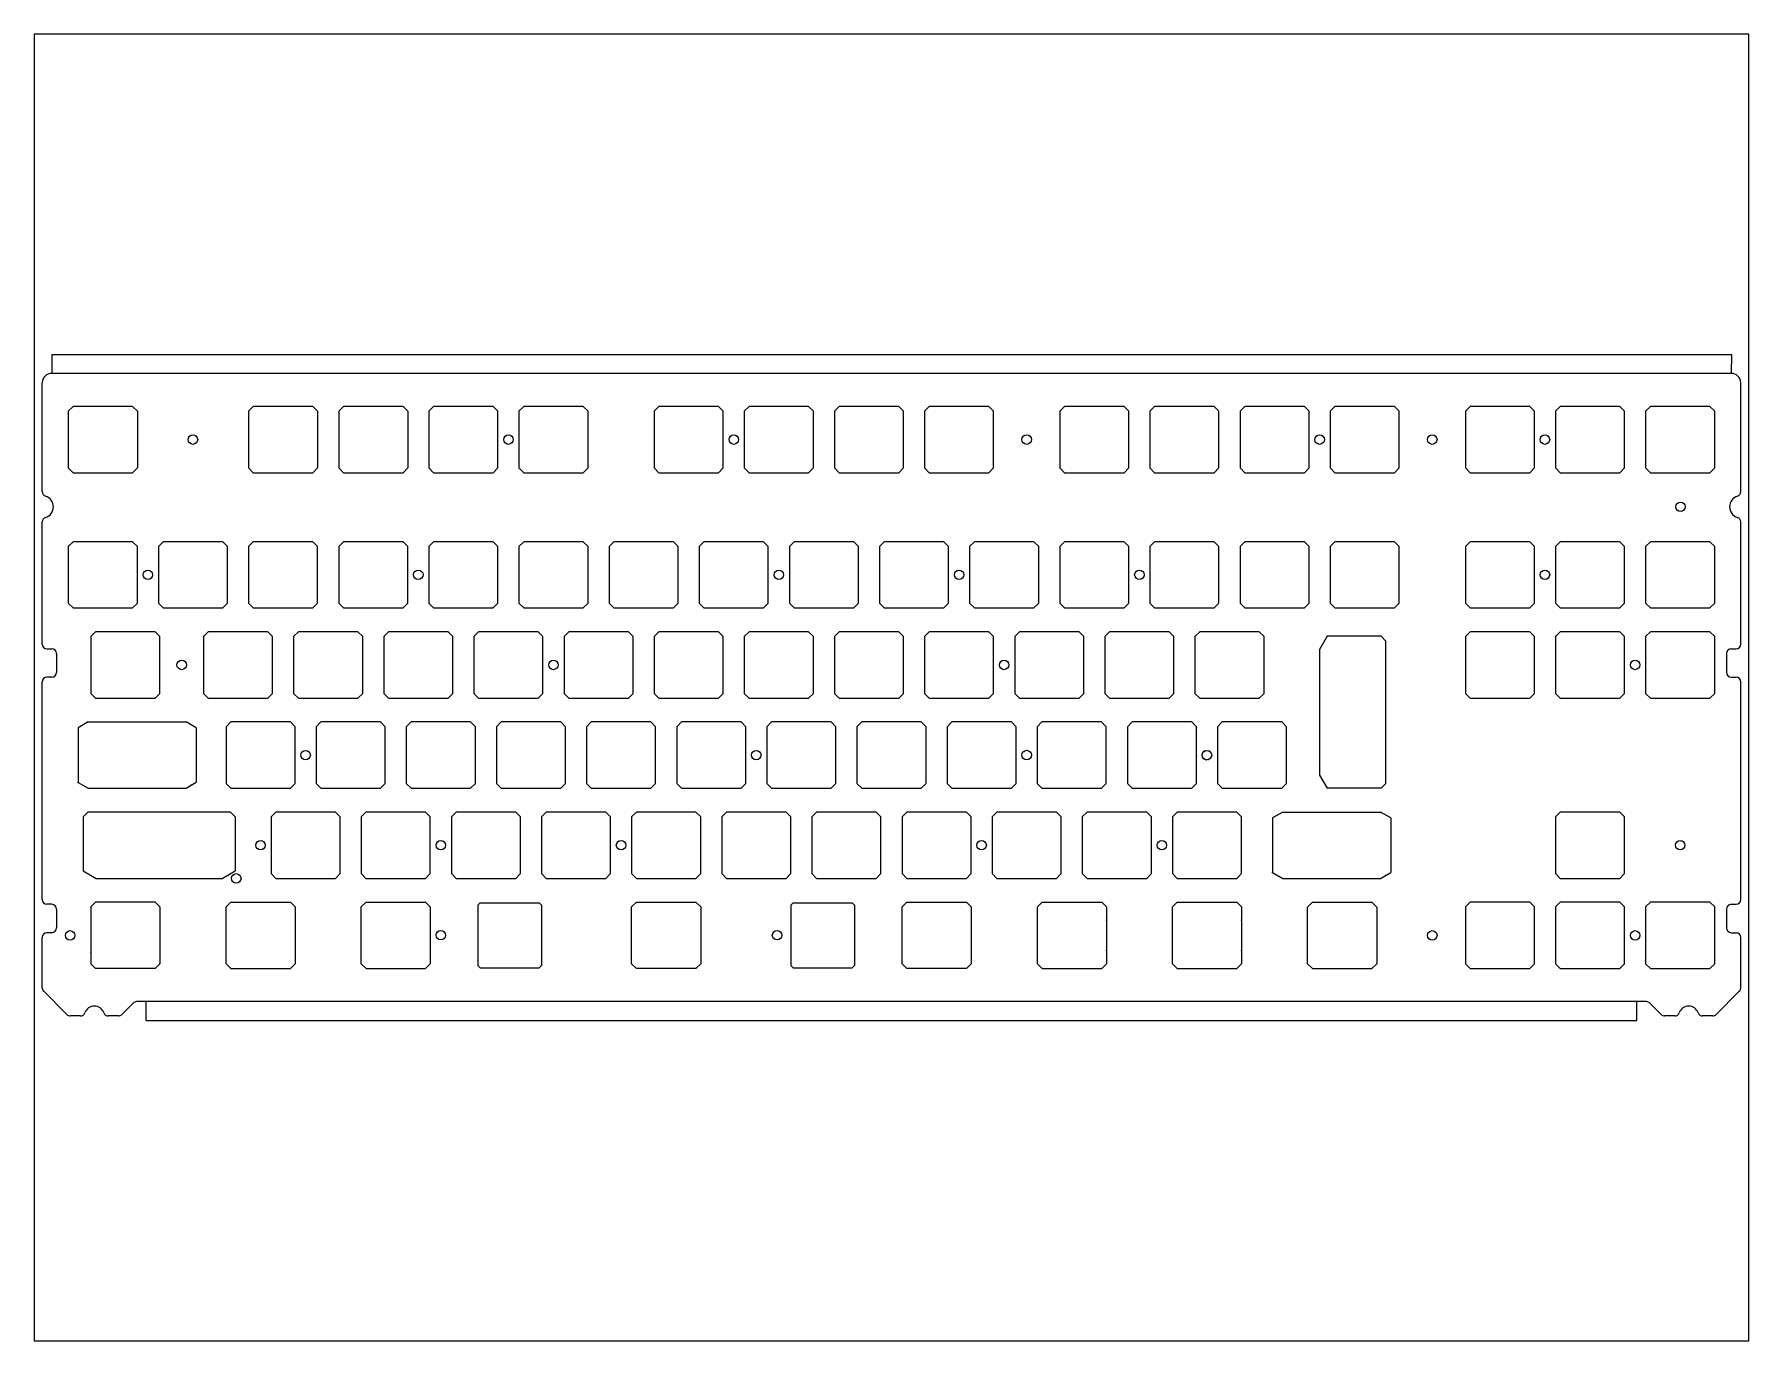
# Paper-space layout 'Layout2' of a CAD drawing. Header units: inches. Extents: x 1.05 to 9.45, y 0.8 to 7.2.
# The model-space entities are those that its viewports show. They can reach past a viewport. Long polylines and large blocks are cut down to what shows.
import ezdxf

# ---------------------------------------------------------------- set-up
doc = ezdxf.new("R2010")
doc.units = ezdxf.units.IN
doc.header["$MEASUREMENT"] = 0

msp = doc.modelspace()

# ---------------------------------------------------------------- linework, layer by layer
at = {"color": 7, "linetype": 'Continuous'}
for p, q in [((17.76, 171.32), (372.76, 171.32)), ((17.76, 171.32), (17.76, 167.32)), ((372.76, 171.32), (372.74, 167.32)), ((372.74, 167.32), (17.76, 167.32)), ((15.76, 142.32), (15.76, 165.32)), ((374.74, 142.32), (374.74, 165.32)), ((22.26, 160.32), (21.26, 159.32)), ((22.26, 160.32), (21.26, 159.32)), ((34.86, 160.32), (22.26, 160.32)), ((35.86, 159.32), (34.86, 160.32)), ((60.36, 160.32), (59.36, 159.32)), ((60.36, 160.32), (59.36, 159.32)), ((72.96, 160.32), (60.36, 160.32)), ((73.96, 159.32), (72.96, 160.32)), ((79.41, 160.32), (78.41, 159.32)), ((92.01, 160.32), (79.41, 160.32)), ((93.01, 159.32), (92.01, 160.32)), ((98.46, 160.32), (97.46, 159.32)), ((111.06, 160.32), (98.46, 160.32)), ((112.06, 159.32), (111.06, 160.32)), ((117.51, 160.32), (116.51, 159.32)), ((130.11, 160.32), (117.51, 160.32)), ((131.11, 159.32), (130.11, 160.32)), ((146.09, 160.32), (145.09, 159.32)), ((158.69, 160.32), (146.09, 160.32)), ((159.69, 159.32), (158.69, 160.32)), ((165.14, 160.32), (164.14, 159.32)), ((177.74, 160.32), (165.14, 160.32)), ((178.74, 159.32), (177.74, 160.32)), ((184.19, 160.32), (183.19, 159.32)), ((196.79, 160.32), (184.19, 160.32)), ((197.79, 159.32), (196.79, 160.32)), ((203.24, 160.32), (202.24, 159.32)), ((215.84, 160.32), (203.24, 160.32)), ((216.84, 159.32), (215.84, 160.32)), ((231.81, 160.32), (230.81, 159.32)), ((244.41, 160.32), (231.81, 160.32)), ((245.41, 159.32), (244.41, 160.32)), ((250.86, 160.32), (249.86, 159.32)), ((263.46, 160.32), (250.86, 160.32)), ((264.46, 159.32), (263.46, 160.32)), ((269.91, 160.32), (268.91, 159.32)), ((282.51, 160.32), (269.91, 160.32)), ((283.51, 159.32), (282.51, 160.32)), ((288.96, 160.32), (287.96, 159.32)), ((301.56, 160.32), (288.96, 160.32)), ((302.56, 159.32), (301.56, 160.32)), ((317.54, 160.32), (316.54, 159.32)), ((330.14, 160.32), (317.54, 160.32)), ((331.14, 159.32), (330.14, 160.32)), ((336.59, 160.32), (335.59, 159.32)), ((349.19, 160.32), (336.59, 160.32)), ((350.19, 159.32), (349.19, 160.32)), ((355.64, 160.32), (354.64, 159.32)), ((368.24, 160.32), (355.64, 160.32)), ((369.24, 159.32), (368.24, 160.32)), ((21.26, 159.32), (21.26, 147.32)), ((35.86, 159.32), (35.86, 147.32)), ((59.36, 159.32), (59.36, 147.32)), ((73.96, 159.32), (73.96, 147.32)), ((78.41, 159.32), (78.41, 147.32)), ((93.01, 159.32), (93.01, 147.32)), ((97.46, 159.32), (97.46, 147.32)), ((112.06, 147.32), (112.06, 159.32)), ((116.51, 159.32), (116.51, 147.32)), ((131.11, 147.32), (131.11, 159.32)), ((145.09, 159.32), (145.09, 147.32)), ((159.69, 147.32), (159.69, 159.32)), ((164.14, 159.32), (164.14, 147.32)), ((178.74, 147.32), (178.74, 159.32)), ((183.19, 159.32), (183.19, 147.32)), ((197.79, 147.32), (197.79, 159.32)), ((202.24, 159.32), (202.24, 147.32)), ((216.84, 147.32), (216.84, 159.32)), ((230.81, 159.32), (230.81, 147.32)), ((245.41, 147.32), (245.41, 159.32)), ((249.86, 159.32), (249.86, 147.32)), ((264.46, 147.32), (264.46, 159.32)), ((268.91, 159.32), (268.91, 147.32)), ((283.51, 147.32), (283.51, 159.32)), ((287.96, 159.32), (287.96, 147.32)), ((302.56, 147.32), (302.56, 159.32)), ((316.54, 159.32), (316.54, 147.32)), ((331.14, 147.32), (331.14, 159.32)), ((335.59, 159.32), (335.59, 147.32)), ((350.19, 147.32), (350.19, 159.32)), ((354.64, 159.32), (354.64, 147.32)), ((369.24, 147.32), (369.24, 159.32)), ((21.26, 147.32), (22.26, 146.32)), ((21.26, 147.32), (22.26, 146.32)), ((22.26, 146.32), (34.86, 146.32)), ((34.86, 146.32), (35.86, 147.32)), ((59.36, 147.32), (60.36, 146.32)), ((59.36, 147.32), (60.36, 146.32)), ((60.36, 146.32), (72.96, 146.32)), ((72.96, 146.32), (73.96, 147.32)), ((78.41, 147.32), (79.41, 146.32)), ((79.41, 146.32), (92.01, 146.32)), ((92.01, 146.32), (93.01, 147.32)), ((97.46, 147.32), (98.46, 146.32)), ((98.46, 146.32), (111.06, 146.32)), ((111.06, 146.32), (112.06, 147.32)), ((116.51, 147.32), (117.51, 146.32)), ((117.51, 146.32), (130.11, 146.32)), ((130.11, 146.32), (131.11, 147.32)), ((145.09, 147.32), (146.09, 146.32)), ((146.09, 146.32), (158.69, 146.32)), ((158.69, 146.32), (159.69, 147.32)), ((164.14, 147.32), (165.14, 146.32)), ((165.14, 146.32), (177.74, 146.32)), ((177.74, 146.32), (178.74, 147.32)), ((183.19, 147.32), (184.19, 146.32)), ((184.19, 146.32), (196.79, 146.32)), ((196.79, 146.32), (197.79, 147.32)), ((202.24, 147.32), (203.24, 146.32)), ((203.24, 146.32), (215.84, 146.32)), ((215.84, 146.32), (216.84, 147.32)), ((230.81, 147.32), (231.81, 146.32)), ((231.81, 146.32), (244.41, 146.32)), ((244.41, 146.32), (245.41, 147.32)), ((249.86, 147.32), (250.86, 146.32)), ((250.86, 146.32), (263.46, 146.32)), ((263.46, 146.32), (264.46, 147.32)), ((268.91, 147.32), (269.91, 146.32)), ((269.91, 146.32), (282.51, 146.32)), ((282.51, 146.32), (283.51, 147.32)), ((287.96, 147.32), (288.96, 146.32)), ((288.96, 146.32), (301.56, 146.32)), ((301.56, 146.32), (302.56, 147.32)), ((316.54, 147.32), (317.54, 146.32)), ((317.54, 146.32), (330.14, 146.32)), ((330.14, 146.32), (331.14, 147.32)), ((335.59, 147.32), (336.59, 146.32)), ((336.59, 146.32), (349.19, 146.32)), ((349.19, 146.32), (350.19, 147.32)), ((354.64, 147.32), (355.64, 146.32)), ((355.64, 146.32), (368.24, 146.32)), ((368.24, 146.32), (369.24, 147.32)), ((15.76, 110.12), (15.76, 135.92)), ((374.74, 110.12), (374.74, 135.92)), ((22.26, 131.75), (21.26, 130.75)), ((21.26, 130.75), (21.26, 118.75)), ((34.86, 131.75), (22.26, 131.75)), ((35.86, 130.75), (34.86, 131.75)), ((35.86, 118.75), (35.86, 130.75)), ((41.31, 131.75), (40.31, 130.75)), ((40.31, 130.75), (40.31, 118.75)), ((53.91, 131.75), (41.31, 131.75)), ((54.91, 130.75), (53.91, 131.75)), ((54.91, 118.75), (54.91, 130.75)), ((60.36, 131.75), (59.36, 130.75)), ((59.36, 130.75), (59.36, 118.75)), ((72.96, 131.75), (60.36, 131.75)), ((73.96, 130.75), (72.96, 131.75)), ((73.96, 118.75), (73.96, 130.75)), ((79.41, 131.75), (78.41, 130.75)), ((78.41, 130.75), (78.41, 118.75)), ((92.01, 131.75), (79.41, 131.75)), ((93.01, 130.75), (92.01, 131.75)), ((93.01, 118.75), (93.01, 130.75)), ((98.46, 131.75), (97.46, 130.75)), ((98.46, 131.75), (97.46, 130.75)), ((97.46, 130.75), (97.46, 118.75)), ((111.06, 131.75), (98.46, 131.75)), ((112.06, 130.75), (111.06, 131.75)), ((112.06, 118.75), (112.06, 130.75)), ((117.51, 131.75), (116.51, 130.75)), ((116.51, 130.75), (116.51, 118.75)), ((130.11, 131.75), (117.51, 131.75)), ((131.11, 130.75), (130.11, 131.75)), ((131.11, 118.75), (131.11, 130.75)), ((136.56, 131.75), (135.56, 130.75)), ((135.56, 130.75), (135.56, 118.75)), ((149.16, 131.75), (136.56, 131.75)), ((150.16, 130.75), (149.16, 131.75)), ((150.16, 118.75), (150.16, 130.75)), ((155.61, 131.75), (154.61, 130.75)), ((154.61, 130.75), (154.61, 118.75)), ((168.21, 131.75), (155.61, 131.75)), ((169.21, 130.75), (168.21, 131.75)), ((169.21, 118.75), (169.21, 130.75)), ((174.66, 131.75), (173.66, 130.75)), ((173.66, 130.75), (173.66, 118.75)), ((187.26, 131.75), (174.66, 131.75)), ((188.26, 130.75), (187.26, 131.75)), ((188.26, 118.75), (188.26, 130.75)), ((193.71, 131.75), (192.71, 130.75)), ((192.71, 130.75), (192.71, 118.75)), ((206.31, 131.75), (193.71, 131.75)), ((207.31, 130.75), (206.31, 131.75)), ((207.31, 118.75), (207.31, 130.75)), ((212.76, 131.75), (211.76, 130.75)), ((211.76, 130.75), (211.76, 118.75)), ((225.36, 131.75), (212.76, 131.75)), ((226.36, 130.75), (225.36, 131.75)), ((226.36, 118.75), (226.36, 130.75)), ((231.81, 131.75), (230.81, 130.75)), ((230.81, 130.75), (230.81, 118.75)), ((244.41, 131.75), (231.81, 131.75)), ((245.41, 130.75), (244.41, 131.75)), ((245.41, 118.75), (245.41, 130.75)), ((250.86, 131.75), (249.86, 130.75)), ((249.86, 130.75), (249.86, 118.75)), ((263.46, 131.75), (250.86, 131.75)), ((264.46, 130.75), (263.46, 131.75)), ((264.46, 118.75), (264.46, 130.75)), ((269.91, 131.75), (268.91, 130.75)), ((268.91, 130.75), (268.91, 118.75)), ((282.51, 131.75), (269.91, 131.75)), ((283.51, 130.75), (282.51, 131.75)), ((283.51, 118.75), (283.51, 130.75)), ((288.96, 131.75), (287.96, 130.75)), ((287.96, 130.75), (287.96, 118.75)), ((301.56, 131.75), (288.96, 131.75)), ((302.56, 130.75), (301.56, 131.75)), ((302.56, 118.75), (302.56, 130.75)), ((317.54, 131.75), (316.54, 130.75)), ((316.54, 130.75), (316.54, 118.75)), ((330.14, 131.75), (317.54, 131.75)), ((331.14, 130.75), (330.14, 131.75)), ((331.14, 118.75), (331.14, 130.75)), ((336.59, 131.75), (335.59, 130.75)), ((335.59, 130.75), (335.59, 118.75)), ((349.19, 131.75), (336.59, 131.75)), ((350.19, 130.75), (349.19, 131.75)), ((350.19, 118.75), (350.19, 130.75)), ((355.64, 131.75), (354.64, 130.75)), ((354.64, 130.75), (354.64, 118.75)), ((368.24, 131.75), (355.64, 131.75)), ((369.24, 130.75), (368.24, 131.75)), ((369.24, 118.75), (369.24, 130.75)), ((21.26, 118.75), (22.26, 117.75)), ((22.26, 117.75), (34.86, 117.75)), ((34.86, 117.75), (35.86, 118.75)), ((40.31, 118.75), (41.31, 117.75)), ((41.31, 117.75), (53.91, 117.75)), ((53.91, 117.75), (54.91, 118.75)), ((59.36, 118.75), (60.36, 117.75)), ((60.36, 117.75), (72.96, 117.75)), ((72.96, 117.75), (73.96, 118.75)), ((78.41, 118.75), (79.41, 117.75)), ((79.41, 117.75), (92.01, 117.75)), ((92.01, 117.75), (93.01, 118.75)), ((97.46, 118.75), (98.46, 117.75)), ((97.46, 118.75), (98.46, 117.75)), ((98.46, 117.75), (111.06, 117.75)), ((111.06, 117.75), (112.06, 118.75)), ((116.51, 118.75), (117.51, 117.75)), ((117.51, 117.75), (130.11, 117.75)), ((130.11, 117.75), (131.11, 118.75)), ((135.56, 118.75), (136.56, 117.75)), ((136.56, 117.75), (149.16, 117.75)), ((149.16, 117.75), (150.16, 118.75)), ((154.61, 118.75), (155.61, 117.75)), ((155.61, 117.75), (168.21, 117.75)), ((168.21, 117.75), (169.21, 118.75)), ((173.66, 118.75), (174.66, 117.75)), ((174.66, 117.75), (187.26, 117.75)), ((187.26, 117.75), (188.26, 118.75)), ((192.71, 118.75), (193.71, 117.75)), ((193.71, 117.75), (206.31, 117.75)), ((206.31, 117.75), (207.31, 118.75)), ((211.76, 118.75), (212.76, 117.75)), ((212.76, 117.75), (225.36, 117.75)), ((225.36, 117.75), (226.36, 118.75)), ((230.81, 118.75), (231.81, 117.75)), ((231.81, 117.75), (244.41, 117.75)), ((244.41, 117.75), (245.41, 118.75)), ((249.86, 118.75), (250.86, 117.75)), ((250.86, 117.75), (263.46, 117.75)), ((263.46, 117.75), (264.46, 118.75)), ((268.91, 118.75), (269.91, 117.75)), ((269.91, 117.75), (282.51, 117.75)), ((282.51, 117.75), (283.51, 118.75)), ((287.96, 118.75), (288.96, 117.75)), ((288.96, 117.75), (301.56, 117.75)), ((301.56, 117.75), (302.56, 118.75)), ((316.54, 118.75), (317.54, 117.75)), ((317.54, 117.75), (330.14, 117.75)), ((330.14, 117.75), (331.14, 118.75)), ((335.59, 118.75), (336.59, 117.75)), ((336.59, 117.75), (349.19, 117.75)), ((349.19, 117.75), (350.19, 118.75)), ((354.64, 118.75), (355.64, 117.75)), ((355.64, 117.75), (368.24, 117.75)), ((368.24, 117.75), (369.24, 118.75)), ((27.02, 112.7), (26.02, 111.7)), ((39.62, 112.7), (27.02, 112.7)), ((40.62, 111.7), (39.62, 112.7)), ((50.84, 112.7), (49.84, 111.7)), ((63.44, 112.7), (50.84, 112.7)), ((64.44, 111.7), (63.44, 112.7)), ((64.44, 111.7), (63.44, 112.7)), ((69.89, 112.7), (68.89, 111.7)), ((82.49, 112.7), (69.89, 112.7)), ((83.49, 111.7), (82.49, 112.7)), ((88.94, 112.7), (87.94, 111.7)), ((101.54, 112.7), (88.94, 112.7)), ((102.54, 111.7), (101.54, 112.7)), ((102.54, 111.7), (101.54, 112.7)), ((107.99, 112.7), (106.99, 111.7)), ((120.59, 112.7), (107.99, 112.7)), ((121.59, 111.7), (120.59, 112.7)), ((127.04, 112.7), (126.04, 111.7)), ((139.64, 112.7), (127.04, 112.7)), ((140.64, 111.7), (139.64, 112.7)), ((146.09, 112.7), (145.09, 111.7)), ((158.69, 112.7), (146.09, 112.7)), ((159.69, 111.7), (158.69, 112.7)), ((165.14, 112.7), (164.14, 111.7)), ((177.74, 112.7), (165.14, 112.7)), ((178.74, 111.7), (177.74, 112.7)), ((184.19, 112.7), (183.19, 111.7)), ((196.79, 112.7), (184.19, 112.7)), ((197.79, 111.7), (196.79, 112.7)), ((203.24, 112.7), (202.24, 111.7)), ((215.84, 112.7), (203.24, 112.7)), ((216.84, 111.7), (215.84, 112.7)), ((222.29, 112.7), (221.29, 111.7)), ((234.89, 112.7), (222.29, 112.7)), ((235.89, 111.7), (234.89, 112.7)), ((241.34, 112.7), (240.34, 111.7)), ((253.94, 112.7), (241.34, 112.7)), ((254.94, 111.7), (253.94, 112.7)), ((260.39, 112.7), (259.39, 111.7)), ((272.99, 112.7), (260.39, 112.7)), ((273.99, 111.7), (272.99, 112.7)), ((317.54, 112.7), (316.54, 111.7)), ((330.14, 112.7), (317.54, 112.7)), ((331.14, 111.7), (330.14, 112.7)), ((336.59, 112.7), (335.59, 111.7)), ((349.19, 112.7), (336.59, 112.7)), ((350.19, 111.7), (349.19, 112.7)), ((355.64, 112.7), (354.64, 111.7)), ((368.24, 112.7), (355.64, 112.7)), ((369.24, 111.7), (368.24, 112.7)), ((16.76, 109.12), (17.76, 109.12)), ((26.02, 111.7), (26.02, 99.7)), ((40.62, 99.7), (40.62, 111.7)), ((49.84, 111.7), (49.84, 99.7)), ((64.44, 99.7), (64.44, 111.7)), ((68.89, 111.7), (68.89, 99.7)), ((83.49, 99.7), (83.49, 111.7)), ((87.94, 111.7), (87.94, 99.7)), ((102.54, 99.7), (102.54, 111.7)), ((106.99, 111.7), (106.99, 99.7)), ((121.59, 99.7), (121.59, 111.7)), ((126.04, 111.7), (126.04, 99.7)), ((140.64, 99.7), (140.64, 111.7)), ((145.09, 111.7), (145.09, 99.7)), ((159.69, 99.7), (159.69, 111.7)), ((164.14, 111.7), (164.14, 99.7)), ((178.74, 99.7), (178.74, 111.7)), ((183.19, 111.7), (183.19, 99.7)), ((197.79, 99.7), (197.79, 111.7)), ((202.24, 111.7), (202.24, 99.7)), ((216.84, 99.7), (216.84, 111.7)), ((221.29, 111.7), (221.29, 99.7)), ((235.89, 99.7), (235.89, 111.7)), ((240.34, 111.7), (240.34, 99.7)), ((254.94, 99.7), (254.94, 111.7)), ((259.39, 111.7), (259.39, 99.7)), ((273.99, 99.7), (273.99, 111.7)), ((287.32, 111.75), (285.74, 109)), ((285.74, 109), (285.74, 82.4)), ((298.72, 111.75), (287.32, 111.75)), ((299.72, 110.75), (298.72, 111.75)), ((299.74, 80.65), (299.72, 110.75)), ((316.54, 111.7), (316.54, 99.7)), ((331.14, 99.7), (331.14, 111.7)), ((335.59, 111.7), (335.59, 99.7)), ((350.19, 99.7), (350.19, 111.7)), ((354.64, 111.7), (354.64, 99.7)), ((369.24, 99.7), (369.24, 111.7)), ((372.74, 109.12), (373.74, 109.12)), ((18.76, 108.12), (18.76, 104.12)), ((371.74, 108.12), (371.74, 104.12)), ((15.76, 56.12), (15.76, 102.12)), ((17.76, 103.12), (16.76, 103.12)), ((372.74, 103.12), (373.74, 103.12)), ((374.74, 56.12), (374.74, 102.12)), ((26.02, 99.7), (27.02, 98.7)), ((27.02, 98.7), (39.62, 98.7)), ((39.62, 98.7), (40.62, 99.7)), ((49.84, 99.7), (50.84, 98.7)), ((50.84, 98.7), (63.44, 98.7)), ((63.44, 98.7), (64.44, 99.7)), ((63.44, 98.7), (64.44, 99.7)), ((68.89, 99.7), (69.89, 98.7)), ((69.89, 98.7), (82.49, 98.7)), ((82.49, 98.7), (83.49, 99.7)), ((87.94, 99.7), (88.94, 98.7)), ((88.94, 98.7), (101.54, 98.7)), ((101.54, 98.7), (102.54, 99.7)), ((101.54, 98.7), (102.54, 99.7)), ((106.99, 99.7), (107.99, 98.7)), ((107.99, 98.7), (120.59, 98.7)), ((120.59, 98.7), (121.59, 99.7)), ((126.04, 99.7), (127.04, 98.7)), ((127.04, 98.7), (139.64, 98.7)), ((139.64, 98.7), (140.64, 99.7)), ((145.09, 99.7), (146.09, 98.7)), ((146.09, 98.7), (158.69, 98.7)), ((158.69, 98.7), (159.69, 99.7)), ((164.14, 99.7), (165.14, 98.7)), ((165.14, 98.7), (177.74, 98.7)), ((177.74, 98.7), (178.74, 99.7)), ((183.19, 99.7), (184.19, 98.7)), ((184.19, 98.7), (196.79, 98.7)), ((196.79, 98.7), (197.79, 99.7)), ((202.24, 99.7), (203.24, 98.7)), ((203.24, 98.7), (215.84, 98.7)), ((215.84, 98.7), (216.84, 99.7)), ((221.29, 99.7), (222.29, 98.7)), ((222.29, 98.7), (234.89, 98.7)), ((234.89, 98.7), (235.89, 99.7)), ((240.34, 99.7), (241.34, 98.7)), ((241.34, 98.7), (253.94, 98.7)), ((253.94, 98.7), (254.94, 99.7)), ((259.39, 99.7), (260.39, 98.7)), ((260.39, 98.7), (272.99, 98.7)), ((272.99, 98.7), (273.99, 99.7)), ((316.54, 99.7), (317.54, 98.7)), ((317.54, 98.7), (330.14, 98.7)), ((330.14, 98.7), (331.14, 99.7)), ((335.59, 99.7), (336.59, 98.7)), ((336.59, 98.7), (349.19, 98.7)), ((349.19, 98.7), (350.19, 99.7)), ((354.64, 99.7), (355.64, 98.7)), ((355.64, 98.7), (368.24, 98.7)), ((368.24, 98.7), (369.24, 99.7)), ((55.6, 93.65), (54.6, 92.65)), ((54.6, 92.65), (54.6, 80.65)), ((68.2, 93.65), (55.6, 93.65)), ((69.2, 92.65), (68.2, 93.65)), ((69.2, 80.65), (69.2, 92.65)), ((74.65, 93.65), (73.65, 92.65)), ((73.65, 92.65), (73.65, 80.65)), ((87.25, 93.65), (74.65, 93.65)), ((88.25, 92.65), (87.25, 93.65)), ((88.25, 80.65), (88.25, 92.65)), ((93.7, 93.65), (92.7, 92.65)), ((92.7, 92.65), (92.7, 80.65)), ((106.3, 93.65), (93.7, 93.65)), ((107.3, 92.65), (106.3, 93.65)), ((107.3, 92.65), (106.3, 93.65)), ((107.3, 80.65), (107.3, 92.65)), ((112.75, 93.65), (111.75, 92.65)), ((111.75, 92.65), (111.75, 80.65)), ((125.35, 93.65), (112.75, 93.65)), ((126.35, 92.65), (125.35, 93.65)), ((126.35, 80.65), (126.35, 92.65)), ((131.8, 93.65), (130.8, 92.65)), ((130.8, 92.65), (130.8, 80.65)), ((144.4, 93.65), (131.8, 93.65)), ((145.4, 92.65), (144.4, 93.65)), ((145.4, 80.65), (145.4, 92.65)), ((150.85, 93.65), (149.85, 92.65)), ((149.85, 92.65), (149.85, 80.65)), ((163.45, 93.65), (150.85, 93.65)), ((164.45, 92.65), (163.45, 93.65)), ((164.45, 80.65), (164.45, 92.65)), ((169.9, 93.65), (168.9, 92.65)), ((168.9, 92.65), (168.9, 80.65)), ((182.5, 93.65), (169.9, 93.65)), ((183.5, 92.65), (182.5, 93.65)), ((183.5, 80.65), (183.5, 92.65)), ((188.95, 93.65), (187.95, 92.65)), ((187.95, 92.65), (187.95, 80.65)), ((201.55, 93.65), (188.95, 93.65)), ((202.55, 92.65), (201.55, 93.65)), ((202.55, 80.65), (202.55, 92.65)), ((208, 93.65), (207, 92.65)), ((207, 92.65), (207, 80.65)), ((220.6, 93.65), (208, 93.65)), ((221.6, 92.65), (220.6, 93.65)), ((221.6, 80.65), (221.6, 92.65)), ((227.05, 93.65), (226.05, 92.65)), ((226.05, 92.65), (226.05, 80.65)), ((239.65, 93.65), (227.05, 93.65)), ((240.65, 92.65), (239.65, 93.65)), ((240.65, 80.65), (240.65, 92.65)), ((246.1, 93.65), (245.1, 92.65)), ((245.1, 92.65), (245.1, 80.65)), ((258.7, 93.65), (246.1, 93.65)), ((259.7, 92.65), (258.7, 93.65)), ((259.7, 80.65), (259.7, 92.65)), ((265.15, 93.65), (264.15, 92.65)), ((264.15, 92.65), (264.15, 80.65)), ((277.75, 93.65), (265.15, 93.65)), ((278.75, 92.65), (277.75, 93.65)), ((278.75, 80.65), (278.75, 92.65)), ((54.6, 80.65), (55.6, 79.65)), ((68.2, 79.65), (69.2, 80.65)), ((73.65, 80.65), (74.65, 79.65)), ((87.25, 79.65), (88.25, 80.65)), ((92.7, 80.65), (93.7, 79.65)), ((106.3, 79.65), (107.3, 80.65)), ((106.3, 79.65), (107.3, 80.65)), ((111.75, 80.65), (112.75, 79.65)), ((125.35, 79.65), (126.35, 80.65)), ((130.8, 80.65), (131.8, 79.65)), ((144.4, 79.65), (145.4, 80.65)), ((149.85, 80.65), (150.85, 79.65)), ((163.45, 79.65), (164.45, 80.65)), ((168.9, 80.65), (169.9, 79.65)), ((182.5, 79.65), (183.5, 80.65)), ((187.95, 80.65), (188.95, 79.65)), ((201.55, 79.65), (202.55, 80.65)), ((207, 80.65), (208, 79.65)), ((220.6, 79.65), (221.6, 80.65)), ((226.05, 80.65), (227.05, 79.65)), ((239.65, 79.65), (240.65, 80.65)), ((245.1, 80.65), (246.1, 79.65)), ((258.7, 79.65), (259.7, 80.65)), ((264.15, 80.65), (265.15, 79.65)), ((277.75, 79.65), (278.75, 80.65)), ((285.74, 82.4), (287.34, 79.65)), ((298.74, 79.65), (299.74, 80.65)), ((55.6, 79.65), (68.2, 79.65)), ((74.65, 79.65), (87.25, 79.65)), ((93.7, 79.65), (106.3, 79.65)), ((112.75, 79.65), (125.35, 79.65)), ((131.8, 79.65), (144.4, 79.65)), ((150.85, 79.65), (163.45, 79.65)), ((169.9, 79.65), (182.5, 79.65)), ((188.95, 79.65), (201.55, 79.65)), ((208, 79.65), (220.6, 79.65)), ((227.05, 79.65), (239.65, 79.65)), ((246.1, 79.65), (258.7, 79.65)), ((265.15, 79.65), (277.75, 79.65)), ((298.74, 79.65), (287.34, 79.65)), ((25.42, 74.58), (24.42, 73.59)), ((24.42, 73.59), (24.42, 62.19)), ((55.52, 74.6), (25.42, 74.58)), ((56.52, 73.6), (55.52, 74.6)), ((56.52, 73.6), (56.52, 62.2)), ((65.13, 74.6), (64.13, 73.6)), ((64.13, 73.6), (64.13, 61.6)), ((77.73, 74.6), (65.13, 74.6)), ((78.73, 73.6), (77.73, 74.6)), ((78.73, 73.6), (77.73, 74.6)), ((78.73, 61.6), (78.73, 73.6)), ((84.18, 74.6), (83.18, 73.6)), ((83.18, 73.6), (83.18, 61.6)), ((96.78, 74.6), (84.18, 74.6)), ((97.78, 73.6), (96.78, 74.6)), ((97.78, 61.6), (97.78, 73.6)), ((103.23, 74.6), (102.23, 73.6)), ((102.23, 73.6), (102.23, 61.6)), ((115.83, 74.6), (103.23, 74.6)), ((116.83, 73.6), (115.83, 74.6)), ((116.83, 73.6), (115.83, 74.6)), ((116.83, 61.6), (116.83, 73.6)), ((122.28, 74.6), (121.28, 73.6)), ((121.28, 73.6), (121.28, 61.6)), ((134.88, 74.6), (122.28, 74.6)), ((135.88, 73.6), (134.88, 74.6)), ((135.88, 61.6), (135.88, 73.6)), ((141.33, 74.6), (140.33, 73.6)), ((140.33, 73.6), (140.33, 61.6)), ((153.93, 74.6), (141.33, 74.6)), ((154.93, 73.6), (153.93, 74.6)), ((154.93, 61.6), (154.93, 73.6)), ((160.38, 74.6), (159.38, 73.6)), ((159.38, 73.6), (159.38, 61.6)), ((172.98, 74.6), (160.38, 74.6)), ((173.98, 73.6), (172.98, 74.6)), ((173.98, 61.6), (173.98, 73.6)), ((179.43, 74.6), (178.43, 73.6)), ((178.43, 73.6), (178.43, 61.6)), ((192.03, 74.6), (179.43, 74.6)), ((193.03, 73.6), (192.03, 74.6)), ((193.03, 61.6), (193.03, 73.6)), ((198.48, 74.6), (197.48, 73.6)), ((197.48, 73.6), (197.48, 61.6)), ((211.08, 74.6), (198.48, 74.6)), ((212.08, 73.6), (211.08, 74.6)), ((212.08, 61.6), (212.08, 73.6)), ((217.53, 74.6), (216.53, 73.6)), ((216.53, 73.6), (216.53, 61.6)), ((230.13, 74.6), (217.53, 74.6)), ((231.13, 73.6), (230.13, 74.6)), ((231.13, 61.6), (231.13, 73.6)), ((236.58, 74.6), (235.58, 73.6)), ((235.58, 73.6), (235.58, 61.6)), ((249.18, 74.6), (236.58, 74.6)), ((250.18, 73.6), (249.18, 74.6)), ((250.18, 61.6), (250.18, 73.6)), ((255.63, 74.6), (254.63, 73.6)), ((254.63, 73.6), (254.63, 61.6)), ((268.23, 74.6), (255.63, 74.6)), ((269.23, 73.6), (268.23, 74.6)), ((269.23, 61.6), (269.23, 73.6)), ((336.59, 74.6), (335.59, 73.6)), ((335.59, 73.6), (335.59, 61.6)), ((349.19, 74.6), (336.59, 74.6)), ((350.19, 73.6), (349.19, 74.6)), ((350.19, 61.6), (350.19, 73.6)), ((24.42, 62.19), (27.17, 60.6)), ((53.77, 60.6), (56.52, 62.2)), ((64.13, 61.6), (65.13, 60.6)), ((77.73, 60.6), (78.73, 61.6)), ((77.73, 60.6), (78.73, 61.6)), ((83.18, 61.6), (84.18, 60.6)), ((96.78, 60.6), (97.78, 61.6)), ((102.23, 61.6), (103.23, 60.6)), ((115.83, 60.6), (116.83, 61.6)), ((115.83, 60.6), (116.83, 61.6)), ((121.28, 61.6), (122.28, 60.6)), ((134.88, 60.6), (135.88, 61.6)), ((140.33, 61.6), (141.33, 60.6)), ((153.93, 60.6), (154.93, 61.6)), ((159.38, 61.6), (160.38, 60.6)), ((172.98, 60.6), (173.98, 61.6)), ((178.43, 61.6), (179.43, 60.6)), ((192.03, 60.6), (193.03, 61.6)), ((197.48, 61.6), (198.48, 60.6)), ((211.08, 60.6), (212.08, 61.6)), ((216.53, 61.6), (217.53, 60.6)), ((230.13, 60.6), (231.13, 61.6)), ((235.58, 61.6), (236.58, 60.6)), ((249.18, 60.6), (250.18, 61.6)), ((254.63, 61.6), (255.63, 60.6)), ((268.23, 60.6), (269.23, 61.6)), ((335.59, 61.6), (336.59, 60.6)), ((349.19, 60.6), (350.19, 61.6)), ((27.17, 60.6), (53.77, 60.6)), ((65.13, 60.6), (77.73, 60.6)), ((84.18, 60.6), (96.78, 60.6)), ((103.23, 60.6), (115.83, 60.6)), ((122.28, 60.6), (134.88, 60.6)), ((141.33, 60.6), (153.93, 60.6)), ((160.38, 60.6), (172.98, 60.6)), ((179.43, 60.6), (192.03, 60.6)), ((198.48, 60.6), (211.08, 60.6)), ((217.53, 60.6), (230.13, 60.6)), ((236.58, 60.6), (249.18, 60.6)), ((255.63, 60.6), (268.23, 60.6)), ((336.59, 60.6), (349.19, 60.6)), ((17.76, 55.12), (16.76, 55.12)), ((317.54, 55.55), (316.54, 54.55)), ((316.54, 54.55), (316.54, 42.55)), ((330.14, 55.55), (317.54, 55.55)), ((331.14, 54.55), (330.14, 55.55)), ((331.14, 42.55), (331.14, 54.55)), ((336.59, 55.55), (335.59, 54.55)), ((335.59, 54.55), (335.59, 42.55)), ((349.19, 55.55), (336.59, 55.55)), ((350.19, 54.55), (349.19, 55.55)), ((350.19, 42.55), (350.19, 54.55)), ((355.64, 55.55), (354.64, 54.55)), ((354.64, 54.55), (354.64, 42.55)), ((368.24, 55.55), (355.64, 55.55)), ((369.24, 54.55), (368.24, 55.55)), ((369.24, 42.55), (369.24, 54.55)), ((372.74, 55.12), (373.74, 55.12)), ((18.76, 54.12), (18.76, 50.12)), ((371.74, 54.12), (371.74, 50.12)), ((15.76, 37.43), (15.76, 48.12)), ((17.76, 49.12), (16.76, 49.12)), ((372.74, 49.12), (373.74, 49.12)), ((374.74, 37.43), (374.74, 48.12)), ((316.54, 42.55), (317.54, 41.55)), ((317.54, 41.55), (330.14, 41.55)), ((330.14, 41.55), (331.14, 42.55)), ((335.59, 42.55), (336.59, 41.55)), ((336.59, 41.55), (349.19, 41.55)), ((349.19, 41.55), (350.19, 42.55)), ((354.64, 42.55), (355.64, 41.55)), ((355.64, 41.55), (368.24, 41.55)), ((368.24, 41.55), (369.24, 42.55)), ((20.97, 31.81), (16.06, 36.73)), ((20.97, 31.81), (16.06, 36.73)), ((369.53, 31.81), (374.44, 36.73)), ((34.97, 34.25), (32.56, 31.82)), ((354.82, 34.55), (35.68, 34.55)), ((37.75, 30.55), (37.75, 34.55)), ((352.75, 30.55), (352.75, 34.55)), ((355.53, 34.25), (357.94, 31.82)), ((23.83, 31.52), (21.68, 31.52)), ((31.85, 31.52), (29.7, 31.52)), ((37.75, 30.55), (352.75, 30.55)), ((360.8, 31.52), (358.65, 31.52)), ((368.82, 31.52), (366.67, 31.52))]:
    msp.add_line(p, q, dxfattribs=at)
at = {"color": 7, "true_color": 0xffffff}
for p, q in [((25.46, 93.67), (23.32, 92.42)), ((23.32, 92.42), (23.32, 92.07)), ((23.32, 92.07), (23.32, 80.88)), ((25.46, 93.67), (46.15, 93.65)), ((48.29, 92.42), (46.15, 93.65)), ((48.29, 92.42), (48.29, 92.07)), ((48.29, 92.07), (48.29, 80.9)), ((23.32, 80.88), (25.46, 79.65)), ((46.15, 79.65), (48.29, 80.9)), ((25.46, 79.65), (46.15, 79.65)), ((277.94, 74.62), (275.8, 73.37)), ((275.8, 73.37), (275.8, 73.02)), ((275.8, 73.02), (275.8, 61.83)), ((277.94, 74.62), (298.63, 74.6)), ((300.77, 73.37), (298.63, 74.6)), ((300.77, 73.37), (300.77, 73.02)), ((300.77, 73.02), (300.77, 61.85)), ((275.8, 61.83), (277.94, 60.6)), ((298.63, 60.6), (300.77, 61.85)), ((277.94, 60.6), (298.63, 60.6)), ((27.02, 55.55), (26.02, 54.55)), ((39.62, 55.55), (27.02, 55.55)), ((108.34, 55.42), (107.83, 54.91)), ((107.83, 54.91), (107.83, 42.18)), ((108.34, 55.42), (120.78, 55.42)), ((120.78, 55.42), (121.29, 54.91)), ((121.29, 54.91), (121.29, 42.18)), ((174.48, 55.42), (173.97, 54.91)), ((173.97, 54.91), (173.97, 42.18)), ((174.48, 55.42), (186.92, 55.42)), ((186.92, 55.42), (187.43, 54.91)), ((187.43, 54.91), (187.43, 42.18)), ((55.61, 41.55), (68.21, 41.55)), ((84.19, 41.55), (96.79, 41.55)), ((107.83, 42.18), (108.34, 41.67)), ((108.34, 41.67), (120.78, 41.67)), ((120.78, 41.67), (121.29, 42.18)), ((173.97, 42.18), (174.48, 41.67)), ((174.48, 41.67), (186.92, 41.67)), ((186.92, 41.67), (187.43, 42.18)), ((227.09, 41.55), (239.69, 41.55)), ((255.62, 41.55), (268.22, 41.55)), ((284.2, 41.55), (296.8, 41.55))]:
    msp.add_line(p, q, dxfattribs=at)
for p, q in [((26.02, 54.55), (26.02, 42.55)), ((39.62, 55.55), (40.62, 54.55)), ((40.62, 54.55), (40.62, 42.55)), ((54.61, 54.55), (55.61, 55.54)), ((54.61, 42.55), (54.61, 54.55)), ((55.61, 55.54), (68.21, 55.54)), ((68.21, 55.54), (69.2, 54.55)), ((69.2, 54.55), (69.2, 42.55)), ((83.19, 54.55), (84.19, 55.54)), ((83.19, 54.55), (84.19, 55.54)), ((83.19, 42.55), (83.19, 54.55)), ((84.19, 55.54), (96.79, 55.54)), ((96.79, 55.54), (97.78, 54.55)), ((97.78, 54.55), (97.78, 42.55)), ((140.33, 54.55), (141.33, 55.54)), ((140.33, 54.55), (141.33, 55.54)), ((140.33, 42.55), (140.33, 54.55)), ((141.33, 55.54), (153.93, 55.54)), ((153.93, 55.54), (154.92, 54.55)), ((154.92, 54.55), (154.92, 42.55)), ((197.48, 54.55), (198.48, 55.54)), ((197.48, 54.55), (198.48, 55.54)), ((197.48, 42.55), (197.48, 54.55)), ((198.48, 55.54), (211.08, 55.54)), ((211.08, 55.54), (212.07, 54.55)), ((212.07, 54.55), (212.07, 42.55)), ((226.09, 54.55), (227.09, 55.54)), ((226.09, 42.55), (226.09, 54.55)), ((227.09, 55.54), (239.69, 55.54)), ((239.69, 55.54), (240.68, 54.55)), ((240.68, 54.55), (240.68, 42.55)), ((254.62, 54.55), (255.62, 55.54)), ((254.62, 42.55), (254.62, 54.55)), ((255.62, 55.54), (268.22, 55.54)), ((268.22, 55.54), (269.21, 54.55)), ((269.21, 54.55), (269.21, 42.55)), ((283.2, 54.54), (284.2, 55.54)), ((283.2, 42.54), (283.2, 54.54)), ((284.2, 55.54), (296.8, 55.54)), ((296.8, 55.54), (297.8, 54.54)), ((297.8, 54.54), (297.8, 42.54)), ((27.02, 41.55), (26.02, 42.55)), ((39.62, 41.55), (27.02, 41.55)), ((39.62, 41.55), (40.62, 42.55)), ((55.61, 41.55), (54.61, 42.55)), ((55.61, 41.55), (54.61, 42.55)), ((69.2, 42.55), (68.21, 41.55)), ((69.2, 42.55), (68.21, 41.55)), ((84.19, 41.55), (83.19, 42.55)), ((84.19, 41.55), (83.19, 42.55)), ((97.78, 42.55), (96.79, 41.55)), ((97.78, 42.55), (96.79, 41.55)), ((141.33, 41.55), (140.33, 42.55)), ((141.33, 41.55), (140.33, 42.55)), ((153.93, 41.55), (141.33, 41.55)), ((154.92, 42.55), (153.93, 41.55)), ((154.92, 42.55), (153.93, 41.55)), ((198.48, 41.55), (197.48, 42.55)), ((198.48, 41.55), (197.48, 42.55)), ((211.08, 41.55), (198.48, 41.55)), ((212.07, 42.55), (211.08, 41.55)), ((212.07, 42.55), (211.08, 41.55)), ((227.09, 41.55), (226.09, 42.55)), ((240.68, 42.55), (239.69, 41.55)), ((255.62, 41.55), (254.62, 42.55)), ((269.21, 42.55), (268.22, 41.55)), ((284.2, 41.55), (283.2, 42.54)), ((297.8, 42.54), (296.8, 41.55))]:
    msp.add_line(p, q)
at = {"color": 7, "linetype": 'Continuous'}
for centre in [(47.61, 153.32), (114.29, 153.32), (161.91, 153.32), (223.82, 153.32), (285.74, 153.32), (309.55, 153.32), (333.36, 153.32), (362.02, 139.12), (38.09, 124.75), (95.24, 124.75), (171.44, 124.75), (209.54, 124.75), (247.64, 124.75), (333.36, 124.75), (45.23, 105.7), (123.81, 105.7), (219.06, 105.7), (352.41, 105.7), (71.42, 86.65), (166.67, 86.65), (223.82, 86.66), (261.92, 86.65), (61.9, 67.6), (100, 67.6), (138.09, 67.61), (214.3, 67.6), (252.39, 67.61), (361.94, 67.6), (56.77, 60.6), (21.64, 48.55), (309.55, 48.55), (352.41, 48.55)]:
    msp.add_circle(centre, 1, dxfattribs=at)
at = {"color": 7, "true_color": 0xffffff}
for centre in [(100, 48.58), (171.06, 48.58)]:
    msp.add_circle(centre, 1, dxfattribs=at)
at = {"color": 7, "linetype": 'Continuous'}
for centre, radius, start, end in [((17.76, 165.32), 2, 90, 180), ((372.74, 165.32), 2, 0, 90), ((16.76, 142.32), 1, 180, 252.632), ((15.76, 139.12), 2.35, 287.368, 72.632), ((374.74, 139.12), 2.35, 107.368, 252.632), ((373.74, 142.32), 1, 287.368, 0), ((16.76, 135.92), 1, 107.368, 180), ((373.74, 135.92), 1, 0, 72.632), ((16.76, 110.12), 1, 180, 270), ((17.76, 108.12), 1, 0, 90), ((372.74, 108.12), 1, 90, 180), ((373.74, 110.12), 1, 270, 0), ((16.76, 102.12), 1, 90, 180), ((17.76, 104.12), 1, 270, 0), ((372.74, 104.12), 1, 180, 270), ((373.74, 102.12), 1, 0, 90), ((16.76, 56.12), 1, 180, 270), ((17.76, 54.12), 1, 0, 90), ((372.74, 54.12), 1, 90, 180), ((373.74, 56.12), 1, 270, 0), ((16.76, 48.12), 1, 90, 180), ((17.76, 50.12), 1, 270, 0), ((372.74, 50.12), 1, 180, 270), ((373.74, 48.12), 1, 0, 90), ((16.76, 37.43), 1, 180, 225), ((373.74, 37.43), 1, 315, 0), ((26.76, 31.52), 2.1, 18.8191, 161.1809), ((35.68, 33.55), 1, 90, 135.2377), ((354.82, 33.55), 1, 44.7623, 90), ((363.74, 31.52), 2.1, 18.8191, 161.1809), ((21.68, 32.52), 1, 225, 270), ((23.83, 32.52), 1, 270, 341.1809), ((29.7, 32.52), 1, 198.8191, 270), ((31.85, 32.52), 1, 270, 315.2377), ((358.65, 32.52), 1, 224.7623, 270), ((360.8, 32.52), 1, 270, 341.1809), ((366.67, 32.52), 1, 198.8191, 270), ((368.82, 32.52), 1, 270, 315)]:
    msp.add_arc(centre, radius, start, end, dxfattribs=at)
for p in [(259.7, 92.38), (261.29, 87.42), (261.51, 87.55), (262.47, 87.49), (259.7, 86.51), (260.93, 86.79), (261.27, 85.89), (261.73, 85.66), (262.21, 85.69), (262.89, 86.37)]:
    msp.add_point(p, dxfattribs=at)
at = {"color": 7, "true_color": 0xffffff}
for p in [(23.32, 80.88), (47.21, 80.27), (275.8, 61.83), (299.69, 61.22)]:
    msp.add_point(p, dxfattribs=at)
at = {"color": 51, "true_color": 0xf7f281}
for p in [(240.68, 51.77), (269.21, 51.77), (240.68, 45.33), (269.21, 45.33)]:
    msp.add_point(p, dxfattribs=at)
msp.add_point((26.02, 45.01))

psp = doc.layouts.new('Layout2')

# ---------------------------------------------------------------- viewports
at = {"layer": '0'}
psp.add_viewport(center=(5.25, 4), size=(8.4, 6.4), view_center_point=(195.2499, 100.935), view_height=276.072878, dxfattribs=at)

doc.saveas('drawing.dxf')
